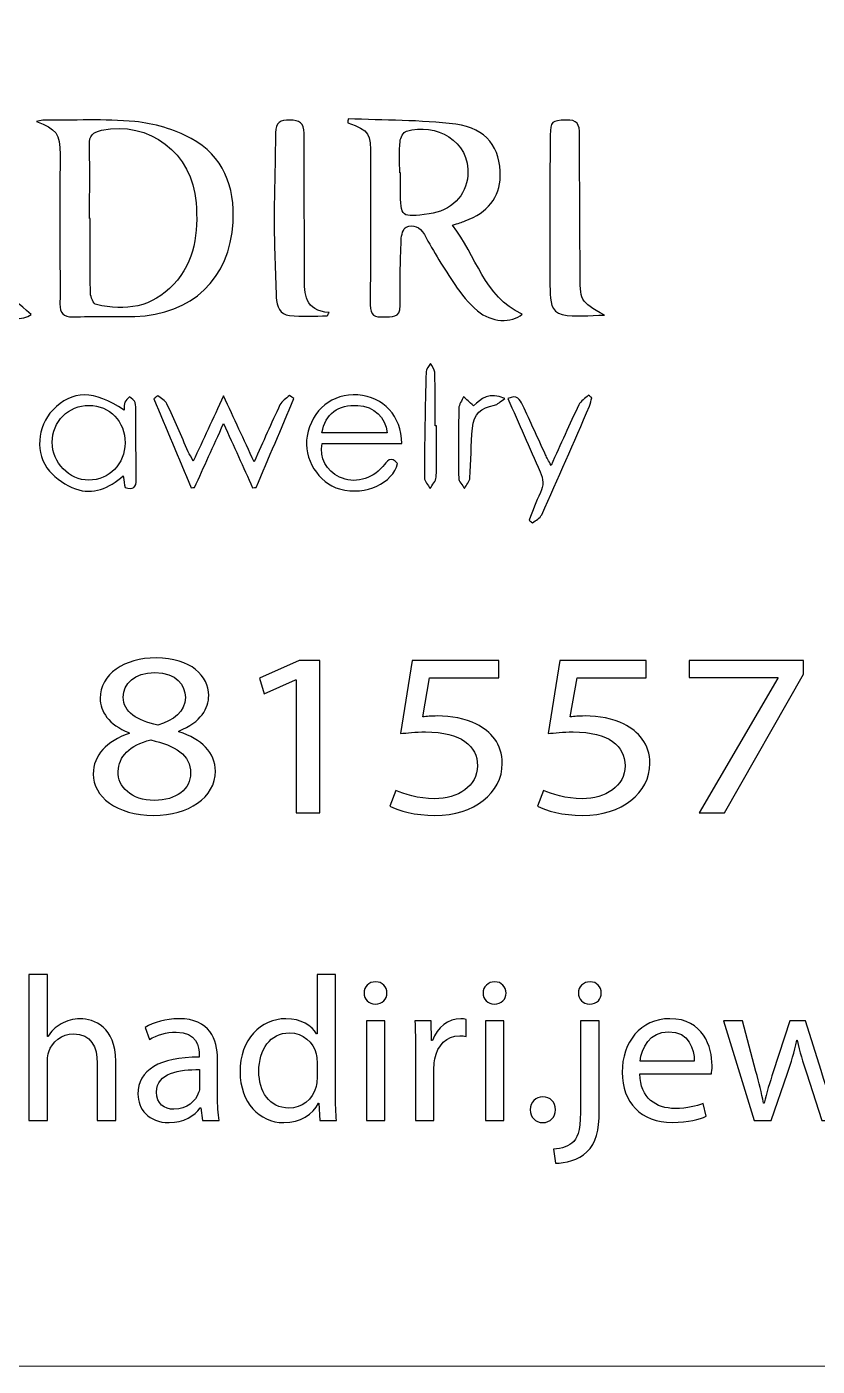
# Model space of a CAD drawing. Header units: millimetres. Extents: x -576 to 618, y 160 to 343.
# Drawn here: x -198.1 to -186.6, y 263.5 to 283 of the extents above; entities that cross this region are included whole.
import ezdxf

# ---------------------------------------------------------------- set-up
doc = ezdxf.new("R2010")
doc.units = ezdxf.units.MM
doc.header["$MEASUREMENT"] = 0
doc.layers.add('Layer 1', color=7, linetype='Continuous')

msp = doc.modelspace()

# ---------------------------------------------------------------- linework, layer by layer
at = {"layer": 'Layer 1', "color": 250, "lineweight": 18}
msp.add_open_spline([(-215.2783, 303.3001), (-215.2783, 303.3001), (-181.4483, 303.3001), (-181.4483, 303.3001), (-179.8043, 303.3001), (-178.4633, 301.9591), (-178.4633, 300.3151), (-178.4633, 300.3151), (-178.4633, 266.4851), (-178.4633, 266.4851), (-178.4633, 264.8411), (-179.8043, 263.5001), (-181.4483, 263.5001), (-181.4483, 263.5001), (-215.2783, 263.5001), (-215.2783, 263.5001), (-216.9223, 263.5001), (-218.2633, 264.8411), (-218.2633, 266.4851), (-218.2633, 266.4851), (-218.2633, 300.3151), (-218.2633, 300.3151), (-218.2633, 301.9591), (-216.9223, 303.3001), (-215.2783, 303.3001)], degree=3, knots=[0, 0, 0, 0, 0.125, 0.125, 0.125, 0.25, 0.25, 0.25, 0.375, 0.375, 0.375, 0.5, 0.5, 0.5, 0.625, 0.625, 0.625, 0.75, 0.75, 0.75, 0.875, 0.875, 0.875, 1, 1, 1, 1], dxfattribs=at)
at = {"layer": 'Layer 1', "color": 230}
for points, knots in [([(-200.8095, 278.8221), (-200.5883, 279.3426), (-200.374, 279.853), (-200.1543, 280.361), (-199.9902, 280.7401), (-199.821, 281.1173), (-199.648, 281.4924), (-199.6229, 281.5467), (-199.5637, 281.585), (-199.5203, 281.6306), (-199.476, 281.5844), (-199.4136, 281.546), (-199.3899, 281.4908), (-199.106, 280.8247), (-198.8245, 280.1575), (-198.5493, 279.4877), (-198.4024, 279.1304), (-198.4083, 279.128), (-198.0364, 278.8147), (-198.1471, 278.7208), (-198.4077, 278.7429), (-198.5961, 278.8574), (-198.797, 278.9791), (-198.9138, 279.1666), (-198.979, 279.3804), (-199.0339, 279.561), (-199.1368, 279.6063), (-199.3141, 279.5965), (-199.5908, 279.5816), (-199.8692, 279.5894), (-200.1468, 279.5944), (-200.2389, 279.5959), (-200.2901, 279.566), (-200.3259, 279.4789), (-200.408, 279.2802), (-200.5016, 279.0864), (-200.5877, 278.8895), (-200.6279, 278.7975), (-200.681, 278.7492), (-200.8095, 278.8221)], [0, 0, 0, 0, 0.0769231, 0.0769231, 0.0769231, 0.1538462, 0.1538462, 0.1538462, 0.2307692, 0.2307692, 0.2307692, 0.3076923, 0.3076923, 0.3076923, 0.3846154, 0.3846154, 0.3846154, 0.4615385, 0.4615385, 0.4615385, 0.5384615, 0.5384615, 0.5384615, 0.6153846, 0.6153846, 0.6153846, 0.6923077, 0.6923077, 0.6923077, 0.7692308, 0.7692308, 0.7692308, 0.8461538, 0.8461538, 0.8461538, 0.9230769, 0.9230769, 0.9230769, 1, 1, 1, 1]), ([(-197.9602, 281.6248), (-197.9293, 281.6304), (-197.8987, 281.641), (-197.8682, 281.6407), (-197.4207, 281.6386), (-196.9708, 281.6635), (-196.5275, 281.6217), (-196.2479, 281.5951), (-195.9558, 281.5097), (-195.7084, 281.3774), (-195.2348, 281.125), (-195.0707, 280.6704), (-195.0978, 280.1583), (-195.1418, 279.3337), (-195.7, 278.8076), (-196.5291, 278.7852), (-196.8285, 278.7768), (-197.129, 278.7876), (-197.4289, 278.7786), (-197.5723, 278.7745), (-197.6167, 278.8348), (-197.6164, 278.9686), (-197.6148, 279.5518), (-197.6192, 280.1349), (-197.6201, 280.7178), (-197.6201, 280.8594), (-197.6107, 281.0008), (-197.6127, 281.1424), (-197.6167, 281.4466), (-197.6688, 281.5134), (-197.9602, 281.6248)], [0, 0, 0, 0, 0.1, 0.1, 0.1, 0.2, 0.2, 0.2, 0.3, 0.3, 0.3, 0.4, 0.4, 0.4, 0.5, 0.5, 0.5, 0.6, 0.6, 0.6, 0.7, 0.7, 0.7, 0.8, 0.8, 0.8, 0.9, 0.9, 0.9, 1, 1, 1, 1]), ([(-197.1858, 280.2117), (-197.1858, 280.2117), (-197.1773, 280.2117), (-197.1773, 280.2117), (-197.1773, 279.8494), (-197.1812, 279.4869), (-197.1733, 279.1246), (-197.1718, 279.0663), (-197.1277, 278.968), (-197.0869, 278.958), (-196.6638, 278.8569), (-196.2738, 278.9181), (-195.9642, 279.2498), (-195.6491, 279.587), (-195.6042, 280.0073), (-195.6358, 280.4407), (-195.6885, 281.1646), (-196.32, 281.6413), (-197.0113, 281.495), (-197.1393, 281.4681), (-197.1918, 281.4176), (-197.1886, 281.2819), (-197.1798, 280.9252), (-197.1858, 280.5686), (-197.1858, 280.2117)], [0, 0, 0, 0, 0.125, 0.125, 0.125, 0.25, 0.25, 0.25, 0.375, 0.375, 0.375, 0.5, 0.5, 0.5, 0.625, 0.625, 0.625, 0.75, 0.75, 0.75, 0.875, 0.875, 0.875, 1, 1, 1, 1]), ([(-193.7259, 278.7924), (-193.9091, 278.7924), (-194.0944, 278.7777), (-194.2757, 278.7974), (-194.4127, 278.812), (-194.4645, 278.9353), (-194.4694, 279.0616), (-194.4838, 279.4408), (-194.4985, 279.8199), (-194.4994, 280.1989), (-194.5, 280.6183), (-194.4813, 281.037), (-194.481, 281.4564), (-194.4807, 281.6124), (-194.4098, 281.6457), (-194.2719, 281.6432), (-194.1349, 281.6408), (-194.0641, 281.6071), (-194.0647, 281.451), (-194.0676, 280.8165), (-194.0598, 280.1821), (-194.0567, 279.5475), (-194.0563, 279.4854), (-194.0576, 279.423), (-194.0582, 279.3606), (-194.061, 279.111), (-194.0535, 278.8679), (-193.7003, 278.8402), (-193.7087, 278.8245), (-193.7175, 278.8086), (-193.7259, 278.7924)], [0, 0, 0, 0, 0.1, 0.1, 0.1, 0.2, 0.2, 0.2, 0.3, 0.3, 0.3, 0.4, 0.4, 0.4, 0.5, 0.5, 0.5, 0.6, 0.6, 0.6, 0.7, 0.7, 0.7, 0.8, 0.8, 0.8, 0.9, 0.9, 0.9, 1, 1, 1, 1]), ([(-193.4239, 281.6631), (-192.9006, 281.6394), (-192.3733, 281.6482), (-191.8554, 281.5823), (-191.4079, 281.5253), (-191.203, 281.2382), (-191.2092, 280.8248), (-191.2136, 280.5249), (-191.3974, 280.2906), (-191.7185, 280.1758), (-191.7699, 280.1574), (-191.822, 280.1402), (-191.9047, 280.1115), (-191.554, 279.6719), (-191.4495, 279.0744), (-190.891, 278.8173), (-191.0413, 278.6831), (-191.3443, 278.6965), (-191.5418, 278.8672), (-191.6685, 278.9761), (-191.778, 279.1115), (-191.8719, 279.2506), (-192.0301, 279.485), (-192.1784, 279.7271), (-192.3138, 279.9754), (-192.3802, 280.0971), (-192.475, 280.1255), (-192.5781, 280.0865), (-192.6214, 280.07), (-192.6488, 279.963), (-192.6514, 279.8956), (-192.6632, 279.5789), (-192.6716, 279.2613), (-192.6663, 278.9445), (-192.6626, 278.7486), (-192.7902, 278.7873), (-192.9053, 278.7789), (-193.0345, 278.7699), (-193.1038, 278.8005), (-193.1022, 278.9521), (-193.0963, 279.6656), (-193.1001, 280.3795), (-193.0985, 281.0931), (-193.0975, 281.4616), (-193.1075, 281.4797), (-193.4273, 281.6057), (-193.4261, 281.6248), (-193.4252, 281.6441), (-193.4239, 281.6631)], [0, 0, 0, 0, 0.0625, 0.0625, 0.0625, 0.125, 0.125, 0.125, 0.1875, 0.1875, 0.1875, 0.25, 0.25, 0.25, 0.3125, 0.3125, 0.3125, 0.375, 0.375, 0.375, 0.4375, 0.4375, 0.4375, 0.5, 0.5, 0.5, 0.5625, 0.5625, 0.5625, 0.625, 0.625, 0.625, 0.6875, 0.6875, 0.6875, 0.75, 0.75, 0.75, 0.8125, 0.8125, 0.8125, 0.875, 0.875, 0.875, 0.9375, 0.9375, 0.9375, 1, 1, 1, 1]), ([(-189.6948, 278.8031), (-189.9147, 278.8031), (-190.1182, 278.7744), (-190.3091, 278.8118), (-190.4701, 278.8436), (-190.4829, 279.0199), (-190.4848, 279.1634), (-190.4904, 279.5887), (-190.4907, 280.0137), (-190.4901, 280.4386), (-190.4894, 280.7675), (-190.4848, 281.0964), (-190.4813, 281.4249), (-190.4792, 281.6258), (-190.4595, 281.6349), (-190.2526, 281.6449), (-190.0891, 281.653), (-190.053, 281.5809), (-190.0539, 281.4327), (-190.0567, 280.7697), (-190.0483, 280.1063), (-190.0483, 279.4434), (-190.0483, 279.0084), (-190.052, 279.0084), (-189.6948, 278.8031)], [0, 0, 0, 0, 0.125, 0.125, 0.125, 0.25, 0.25, 0.25, 0.375, 0.375, 0.375, 0.5, 0.5, 0.5, 0.625, 0.625, 0.625, 0.75, 0.75, 0.75, 0.875, 0.875, 0.875, 1, 1, 1, 1]), ([(-192.6729, 280.8759), (-192.6729, 280.8759), (-192.6623, 280.8759), (-192.6623, 280.8759), (-192.6623, 280.7913), (-192.6635, 280.7065), (-192.662, 280.622), (-192.6547, 280.2229), (-192.6545, 280.2229), (-192.2458, 280.2775), (-191.9268, 280.3202), (-191.7032, 280.5433), (-191.6813, 280.8363), (-191.6432, 281.3546), (-192.1525, 281.6026), (-192.5746, 281.4816), (-192.6179, 281.4691), (-192.6639, 281.3867), (-192.6682, 281.3331), (-192.681, 281.1814), (-192.6729, 281.0282), (-192.6729, 280.8759)], [0, 0, 0, 0, 0.1428571, 0.1428571, 0.1428571, 0.2857143, 0.2857143, 0.2857143, 0.4285714, 0.4285714, 0.4285714, 0.5714286, 0.5714286, 0.5714286, 0.7142857, 0.7142857, 0.7142857, 0.8571429, 0.8571429, 0.8571429, 1, 1, 1, 1]), ([(-192.1378, 277.1915), (-192.1378, 276.9425), (-192.1322, 276.6932), (-192.1419, 276.4446), (-192.1441, 276.3884), (-192.199, 276.3344), (-192.2295, 276.2792), (-192.2589, 276.331), (-192.3134, 276.3827), (-192.3134, 276.4342), (-192.3116, 276.9494), (-192.3016, 277.4645), (-192.2891, 277.979), (-192.2879, 278.0202), (-192.2483, 278.0604), (-192.2261, 278.101), (-192.2037, 278.058), (-192.1628, 278.0159), (-192.1618, 277.9724), (-192.1559, 277.7122), (-192.1587, 277.4517), (-192.1587, 277.1915), (-192.1587, 277.1915), (-192.1378, 277.1915), (-192.1378, 277.1915)], [0, 0, 0, 0, 0.125, 0.125, 0.125, 0.25, 0.25, 0.25, 0.375, 0.375, 0.375, 0.5, 0.5, 0.5, 0.625, 0.625, 0.625, 0.75, 0.75, 0.75, 0.875, 0.875, 0.875, 1, 1, 1, 1]), ([(-196.6845, 277.4208), (-196.6798, 277.472), (-196.6842, 277.5088), (-196.6714, 277.5372), (-196.658, 277.5668), (-196.6278, 277.5884), (-196.6043, 277.6137), (-196.5759, 277.5866), (-196.5269, 277.5619), (-196.522, 277.5307), (-196.5085, 277.4473), (-196.5126, 277.3616), (-196.512, 277.2764), (-196.5104, 276.9881), (-196.511, 276.6995), (-196.5073, 276.4109), (-196.5061, 276.2979), (-196.5473, 276.252), (-196.6699, 276.2948), (-196.677, 276.3404), (-196.6845, 276.3894), (-196.6958, 276.4621), (-196.9041, 276.2845), (-197.1351, 276.1819), (-197.389, 276.2726), (-197.5304, 276.3232), (-197.6726, 276.4199), (-197.7703, 276.5342), (-197.9834, 276.7837), (-197.9485, 277.1843), (-197.722, 277.4205), (-197.4427, 277.7126), (-197.1214, 277.7169), (-196.6845, 277.4208)], [0, 0, 0, 0, 0.0909091, 0.0909091, 0.0909091, 0.1818182, 0.1818182, 0.1818182, 0.2727273, 0.2727273, 0.2727273, 0.3636364, 0.3636364, 0.3636364, 0.4545455, 0.4545455, 0.4545455, 0.5454545, 0.5454545, 0.5454545, 0.6363636, 0.6363636, 0.6363636, 0.7272727, 0.7272727, 0.7272727, 0.8181818, 0.8181818, 0.8181818, 0.9090909, 0.9090909, 0.9090909, 1, 1, 1, 1]), ([(-195.2357, 277.2238), (-195.3883, 276.8875), (-195.5234, 276.5908), (-195.6582, 276.294), (-195.6744, 276.2924), (-195.691, 276.2912), (-195.7075, 276.29), (-195.8884, 276.7218), (-196.0698, 277.1533), (-196.251, 277.5851), (-196.232, 277.6004), (-196.2136, 277.616), (-196.1948, 277.6317), (-196.1493, 277.5927), (-196.0847, 277.5627), (-196.061, 277.5131), (-195.9509, 277.2831), (-195.8525, 277.0482), (-195.7493, 276.8151), (-195.7315, 276.7754), (-195.7091, 276.738), (-195.6775, 276.6784), (-195.5306, 276.9945), (-195.3932, 277.2903), (-195.2366, 277.6266), (-195.0809, 277.2925), (-194.9424, 276.9945), (-194.7901, 276.6675), (-194.6576, 276.9633), (-194.5415, 277.2322), (-194.4154, 277.4965), (-194.389, 277.5521), (-194.3243, 277.5889), (-194.2775, 277.6344), (-194.2554, 277.6191), (-194.2336, 277.6035), (-194.212, 277.588), (-194.3955, 277.1561), (-194.5792, 276.7243), (-194.7627, 276.2931), (-194.7795, 276.2922), (-194.7967, 276.2912), (-194.8132, 276.2906), (-194.949, 276.5901), (-195.0847, 276.8896), (-195.2357, 277.2238)], [0, 0, 0, 0, 0.0666667, 0.0666667, 0.0666667, 0.1333333, 0.1333333, 0.1333333, 0.2, 0.2, 0.2, 0.2666667, 0.2666667, 0.2666667, 0.3333333, 0.3333333, 0.3333333, 0.4, 0.4, 0.4, 0.4666667, 0.4666667, 0.4666667, 0.5333333, 0.5333333, 0.5333333, 0.6, 0.6, 0.6, 0.6666667, 0.6666667, 0.6666667, 0.7333333, 0.7333333, 0.7333333, 0.8, 0.8, 0.8, 0.8666667, 0.8666667, 0.8666667, 0.9333333, 0.9333333, 0.9333333, 1, 1, 1, 1]), ([(-192.6432, 276.9359), (-192.6432, 276.9359), (-193.8029, 276.9359), (-193.8029, 276.9359), (-193.8401, 276.7187), (-193.7411, 276.5362), (-193.5471, 276.4448), (-193.3393, 276.3465), (-193.0825, 276.4071), (-192.9196, 276.5989), (-192.8551, 276.675), (-192.8026, 276.7646), (-192.7034, 276.6414), (-192.7777, 276.3643), (-193.1521, 276.1668), (-193.5471, 276.2729), (-193.8548, 276.3556), (-194.0778, 276.7187), (-194.0201, 277.0423), (-193.9512, 277.4274), (-193.6541, 277.6682), (-193.28, 277.6417), (-192.9087, 277.6155), (-192.6482, 277.3368), (-192.6432, 276.9359)], [0, 0, 0, 0, 0.125, 0.125, 0.125, 0.25, 0.25, 0.25, 0.375, 0.375, 0.375, 0.5, 0.5, 0.5, 0.625, 0.625, 0.625, 0.75, 0.75, 0.75, 0.875, 0.875, 0.875, 1, 1, 1, 1]), ([(-191.5997, 277.4847), (-191.489, 277.5866), (-191.3676, 277.6896), (-191.1448, 277.5895), (-191.2106, 277.5452), (-191.249, 277.5012), (-191.2946, 277.4921), (-191.4945, 277.4522), (-191.5931, 277.3692), (-191.6138, 277.1598), (-191.6372, 276.919), (-191.6328, 276.6753), (-191.6509, 276.4334), (-191.655, 276.3811), (-191.703, 276.3317), (-191.7308, 276.2809), (-191.7601, 276.3311), (-191.8137, 276.3807), (-191.8143, 276.4316), (-191.8209, 276.7704), (-191.8194, 277.1096), (-191.8122, 277.4484), (-191.811, 277.5046), (-191.7673, 277.5598), (-191.7432, 277.6154), (-191.6999, 277.576), (-191.6571, 277.5368), (-191.5997, 277.4847)], [0, 0, 0, 0, 0.1111111, 0.1111111, 0.1111111, 0.2222222, 0.2222222, 0.2222222, 0.3333333, 0.3333333, 0.3333333, 0.4444444, 0.4444444, 0.4444444, 0.5555556, 0.5555556, 0.5555556, 0.6666667, 0.6666667, 0.6666667, 0.7777778, 0.7777778, 0.7777778, 0.8888889, 0.8888889, 0.8888889, 1, 1, 1, 1]), ([(-191.0979, 277.5885), (-190.9622, 277.6525), (-190.9212, 277.5758), (-190.8842, 277.4962), (-190.7725, 277.2553), (-190.6623, 277.0132), (-190.5506, 276.772), (-190.53, 276.7271), (-190.506, 276.684), (-190.4704, 276.6141), (-190.3291, 276.9264), (-190.2024, 277.2154), (-190.0657, 277.4993), (-190.0386, 277.5552), (-189.9725, 277.5923), (-189.9241, 277.6379), (-189.9088, 277.626), (-189.8939, 277.6138), (-189.8782, 277.6019), (-189.8886, 277.5611), (-189.8929, 277.5174), (-189.9094, 277.4796), (-190.14, 276.9514), (-190.3702, 276.4232), (-190.6067, 275.8977), (-190.6292, 275.8481), (-190.6947, 275.8178), (-190.7403, 275.7786), (-190.7568, 275.7926), (-190.7737, 275.8066), (-190.7909, 275.8207), (-190.7366, 275.9539), (-190.6876, 276.0893), (-190.6261, 276.2191), (-190.5762, 276.3249), (-190.5787, 276.4163), (-190.6283, 276.5243), (-190.7893, 276.8722), (-190.9387, 277.2254), (-191.0979, 277.5885)], [0, 0, 0, 0, 0.0769231, 0.0769231, 0.0769231, 0.1538462, 0.1538462, 0.1538462, 0.2307692, 0.2307692, 0.2307692, 0.3076923, 0.3076923, 0.3076923, 0.3846154, 0.3846154, 0.3846154, 0.4615385, 0.4615385, 0.4615385, 0.5384615, 0.5384615, 0.5384615, 0.6153846, 0.6153846, 0.6153846, 0.6923077, 0.6923077, 0.6923077, 0.7692308, 0.7692308, 0.7692308, 0.8461538, 0.8461538, 0.8461538, 0.9230769, 0.9230769, 0.9230769, 1, 1, 1, 1]), ([(-197.1934, 277.4898), (-197.4929, 277.4917), (-197.7304, 277.2539), (-197.7304, 276.9519), (-197.73, 276.658), (-197.4814, 276.4003), (-197.1988, 276.4009), (-196.8982, 276.4015), (-196.6723, 276.6339), (-196.6699, 276.9453), (-196.6674, 277.2549), (-196.8917, 277.4879), (-197.1934, 277.4898)], [0, 0, 0, 0, 0.25, 0.25, 0.25, 0.5, 0.5, 0.5, 0.75, 0.75, 0.75, 1, 1, 1, 1]), ([(-192.8572, 277.0907), (-192.8735, 277.3143), (-193.0457, 277.4741), (-193.2834, 277.4887), (-193.5695, 277.5069), (-193.7537, 277.3686), (-193.8045, 277.0907), (-193.8045, 277.0907), (-192.8572, 277.0907), (-192.8572, 277.0907)], [0, 0, 0, 0, 0.3333333, 0.3333333, 0.3333333, 0.6666667, 0.6666667, 0.6666667, 1, 1, 1, 1]), ([(-197.1332, 272.1206), (-197.1332, 272.4004), (-196.9348, 272.5986), (-196.6109, 272.7147), (-196.6109, 272.7147), (-196.6146, 272.7246), (-196.6146, 272.7246), (-196.9064, 272.8407), (-197.0321, 273.0319), (-197.0321, 273.2232), (-197.0321, 273.5749), (-196.6795, 273.8135), (-196.2178, 273.8135), (-195.7073, 273.8135), (-195.4521, 273.5439), (-195.4521, 273.2676), (-195.4521, 273.08), (-195.5613, 272.8785), (-195.8855, 272.7486), (-195.8855, 272.7486), (-195.8855, 272.7384), (-195.8855, 272.7384), (-195.5575, 272.6292), (-195.3547, 272.4345), (-195.3547, 272.1649), (-195.3547, 271.7792), (-195.7475, 271.52), (-196.2499, 271.52), (-196.8012, 271.52), (-197.1332, 271.7961), (-197.1332, 272.1206)], [0, 0, 0, 0, 0.1, 0.1, 0.1, 0.2, 0.2, 0.2, 0.3, 0.3, 0.3, 0.4, 0.4, 0.4, 0.5, 0.5, 0.5, 0.6, 0.6, 0.6, 0.7, 0.7, 0.7, 0.8, 0.8, 0.8, 0.9, 0.9, 0.9, 1, 1, 1, 1]), ([(-194.1788, 273.4961), (-194.1788, 273.4961), (-194.1868, 273.4961), (-194.1868, 273.4961), (-194.1868, 273.4961), (-194.6446, 273.288), (-194.6446, 273.288), (-194.6446, 273.288), (-194.7135, 273.5167), (-194.7135, 273.5167), (-194.7135, 273.5167), (-194.1382, 273.776), (-194.1382, 273.776), (-194.1382, 273.776), (-193.8343, 273.776), (-193.8343, 273.776), (-193.8343, 273.776), (-193.8343, 271.5573), (-193.8343, 271.5573), (-193.8343, 271.5573), (-194.1788, 271.5573), (-194.1788, 271.5573), (-194.1788, 271.5573), (-194.1788, 273.4961), (-194.1788, 273.4961)], [0, 0, 0, 0, 0.125, 0.125, 0.125, 0.25, 0.25, 0.25, 0.375, 0.375, 0.375, 0.5, 0.5, 0.5, 0.625, 0.625, 0.625, 0.75, 0.75, 0.75, 0.875, 0.875, 0.875, 1, 1, 1, 1]), ([(-191.2322, 273.5235), (-191.2322, 273.5235), (-192.2372, 273.5235), (-192.2372, 273.5235), (-192.2372, 273.5235), (-192.3383, 272.9535), (-192.3383, 272.9535), (-192.2777, 272.96), (-192.2209, 272.9672), (-192.1236, 272.9672), (-191.9211, 272.9672), (-191.7186, 272.9298), (-191.5563, 272.8477), (-191.3498, 272.7488), (-191.1797, 272.5575), (-191.1797, 272.2777), (-191.1797, 271.8439), (-191.589, 271.5198), (-192.16, 271.5198), (-192.4477, 271.5198), (-192.6908, 271.5882), (-192.8166, 271.6564), (-192.8166, 271.6564), (-192.7273, 271.8848), (-192.7273, 271.8848), (-192.6178, 271.8302), (-192.4031, 271.762), (-192.1641, 271.762), (-191.8278, 271.762), (-191.5401, 271.9463), (-191.5401, 272.2434), (-191.5441, 272.5301), (-191.7713, 272.7351), (-192.298, 272.7351), (-192.4477, 272.7351), (-192.565, 272.7213), (-192.6624, 272.7111), (-192.6624, 272.7111), (-192.4923, 273.7763), (-192.4923, 273.7763), (-192.4923, 273.7763), (-191.2322, 273.7763), (-191.2322, 273.7763), (-191.2322, 273.7763), (-191.2322, 273.5235), (-191.2322, 273.5235)], [0, 0, 0, 0, 0.0666667, 0.0666667, 0.0666667, 0.1333333, 0.1333333, 0.1333333, 0.2, 0.2, 0.2, 0.2666667, 0.2666667, 0.2666667, 0.3333333, 0.3333333, 0.3333333, 0.4, 0.4, 0.4, 0.4666667, 0.4666667, 0.4666667, 0.5333333, 0.5333333, 0.5333333, 0.6, 0.6, 0.6, 0.6666667, 0.6666667, 0.6666667, 0.7333333, 0.7333333, 0.7333333, 0.8, 0.8, 0.8, 0.8666667, 0.8666667, 0.8666667, 0.9333333, 0.9333333, 0.9333333, 1, 1, 1, 1]), ([(-189.0841, 273.5235), (-189.0841, 273.5235), (-190.0891, 273.5235), (-190.0891, 273.5235), (-190.0891, 273.5235), (-190.1902, 272.9535), (-190.1902, 272.9535), (-190.1297, 272.96), (-190.0729, 272.9672), (-189.9755, 272.9672), (-189.7731, 272.9672), (-189.5706, 272.9298), (-189.4084, 272.8477), (-189.2017, 272.7488), (-189.0318, 272.5575), (-189.0318, 272.2777), (-189.0318, 271.8439), (-189.4411, 271.5198), (-190.0121, 271.5198), (-190.2998, 271.5198), (-190.5428, 271.5882), (-190.6685, 271.6564), (-190.6685, 271.6564), (-190.5793, 271.8848), (-190.5793, 271.8848), (-190.4698, 271.8302), (-190.2551, 271.762), (-190.0161, 271.762), (-189.6798, 271.762), (-189.3921, 271.9463), (-189.3921, 272.2434), (-189.3961, 272.5301), (-189.6233, 272.7351), (-190.15, 272.7351), (-190.2998, 272.7351), (-190.4171, 272.7213), (-190.5144, 272.7111), (-190.5144, 272.7111), (-190.3444, 273.7763), (-190.3444, 273.7763), (-190.3444, 273.7763), (-189.0841, 273.7763), (-189.0841, 273.7763), (-189.0841, 273.7763), (-189.0841, 273.5235), (-189.0841, 273.5235)], [0, 0, 0, 0, 0.0666667, 0.0666667, 0.0666667, 0.1333333, 0.1333333, 0.1333333, 0.2, 0.2, 0.2, 0.2666667, 0.2666667, 0.2666667, 0.3333333, 0.3333333, 0.3333333, 0.4, 0.4, 0.4, 0.4666667, 0.4666667, 0.4666667, 0.5333333, 0.5333333, 0.5333333, 0.6, 0.6, 0.6, 0.6666667, 0.6666667, 0.6666667, 0.7333333, 0.7333333, 0.7333333, 0.8, 0.8, 0.8, 0.8666667, 0.8666667, 0.8666667, 0.9333333, 0.9333333, 0.9333333, 1, 1, 1, 1]), ([(-186.7981, 273.7761), (-186.7981, 273.7761), (-186.7981, 273.578), (-186.7981, 273.578), (-186.7981, 273.578), (-187.9448, 271.5574), (-187.9448, 271.5574), (-187.9448, 271.5574), (-188.3132, 271.5574), (-188.3132, 271.5574), (-188.3132, 271.5574), (-187.171, 273.5203), (-187.171, 273.5203), (-187.171, 273.5203), (-187.171, 273.5269), (-187.171, 273.5269), (-187.171, 273.5269), (-188.4593, 273.5269), (-188.4593, 273.5269), (-188.4593, 273.5269), (-188.4593, 273.7761), (-188.4593, 273.7761), (-188.4593, 273.7761), (-186.7981, 273.7761), (-186.7981, 273.7761)], [0, 0, 0, 0, 0.125, 0.125, 0.125, 0.25, 0.25, 0.25, 0.375, 0.375, 0.375, 0.5, 0.5, 0.5, 0.625, 0.625, 0.625, 0.75, 0.75, 0.75, 0.875, 0.875, 0.875, 1, 1, 1, 1]), ([(-196.6957, 273.2435), (-196.6957, 273.0217), (-196.497, 272.9022), (-196.1935, 272.8342), (-195.9666, 272.8991), (-195.7922, 273.0354), (-195.7922, 273.2369), (-195.7922, 273.4145), (-195.918, 273.5986), (-196.2378, 273.5986), (-196.5335, 273.5986), (-196.6957, 273.4348), (-196.6957, 273.2435)], [0, 0, 0, 0, 0.25, 0.25, 0.25, 0.5, 0.5, 0.5, 0.75, 0.75, 0.75, 1, 1, 1, 1]), ([(-195.7152, 272.134), (-195.7152, 272.4039), (-195.9379, 272.5336), (-196.2948, 272.6189), (-196.6025, 272.544), (-196.7684, 272.3733), (-196.7684, 272.1615), (-196.7806, 271.9365), (-196.5781, 271.7383), (-196.2421, 271.7383), (-195.922, 271.7383), (-195.7152, 271.9056), (-195.7152, 272.134)], [0, 0, 0, 0, 0.25, 0.25, 0.25, 0.5, 0.5, 0.5, 0.75, 0.75, 0.75, 1, 1, 1, 1]), ([(-198.0679, 269.2023), (-198.0679, 269.2023), (-197.798, 269.2023), (-197.798, 269.2023), (-197.798, 269.2023), (-197.798, 268.299), (-197.798, 268.299), (-197.798, 268.299), (-197.7918, 268.299), (-197.7918, 268.299), (-197.749, 268.3742), (-197.6816, 268.4401), (-197.5986, 268.4847), (-197.5191, 268.5296), (-197.4242, 268.5592), (-197.3228, 268.5592), (-197.1238, 268.5592), (-196.8046, 268.4401), (-196.8046, 267.9405), (-196.8046, 267.9405), (-196.8046, 267.0794), (-196.8046, 267.0794), (-196.8046, 267.0794), (-197.0744, 267.0794), (-197.0744, 267.0794), (-197.0744, 267.0794), (-197.0744, 267.9106), (-197.0744, 267.9106), (-197.0744, 268.1436), (-197.1634, 268.3411), (-197.418, 268.3411), (-197.5927, 268.3411), (-197.7306, 268.2214), (-197.7796, 268.0778), (-197.7949, 268.0423), (-197.798, 268.0032), (-197.798, 267.9524), (-197.798, 267.9524), (-197.798, 267.0794), (-197.798, 267.0794), (-197.798, 267.0794), (-198.0679, 267.0794), (-198.0679, 267.0794), (-198.0679, 267.0794), (-198.0679, 269.2023), (-198.0679, 269.2023)], [0, 0, 0, 0, 0.0666667, 0.0666667, 0.0666667, 0.1333333, 0.1333333, 0.1333333, 0.2, 0.2, 0.2, 0.2666667, 0.2666667, 0.2666667, 0.3333333, 0.3333333, 0.3333333, 0.4, 0.4, 0.4, 0.4666667, 0.4666667, 0.4666667, 0.5333333, 0.5333333, 0.5333333, 0.6, 0.6, 0.6, 0.6666667, 0.6666667, 0.6666667, 0.7333333, 0.7333333, 0.7333333, 0.8, 0.8, 0.8, 0.8666667, 0.8666667, 0.8666667, 0.9333333, 0.9333333, 0.9333333, 1, 1, 1, 1]), ([(-193.6062, 269.2024), (-193.6062, 269.2024), (-193.6062, 267.4532), (-193.6062, 267.4532), (-193.6062, 267.3247), (-193.6031, 267.1781), (-193.594, 267.0794), (-193.594, 267.0794), (-193.8362, 267.0794), (-193.8362, 267.0794), (-193.8362, 267.0794), (-193.8484, 267.3306), (-193.8484, 267.3306), (-193.8484, 267.3306), (-193.8546, 267.3306), (-193.8546, 267.3306), (-193.9373, 267.169), (-194.1182, 267.0467), (-194.3607, 267.0467), (-194.7192, 267.0467), (-194.9953, 267.3425), (-194.9953, 267.7821), (-194.9984, 268.2635), (-194.6914, 268.5593), (-194.3298, 268.5593), (-194.1029, 268.5593), (-193.9495, 268.4548), (-193.8824, 268.3381), (-193.8824, 268.3381), (-193.8762, 268.3381), (-193.8762, 268.3381), (-193.8762, 268.3381), (-193.8762, 269.2024), (-193.8762, 269.2024), (-193.8762, 269.2024), (-193.6062, 269.2024), (-193.6062, 269.2024)], [0, 0, 0, 0, 0.0833333, 0.0833333, 0.0833333, 0.1666667, 0.1666667, 0.1666667, 0.25, 0.25, 0.25, 0.3333333, 0.3333333, 0.3333333, 0.4166667, 0.4166667, 0.4166667, 0.5, 0.5, 0.5, 0.5833333, 0.5833333, 0.5833333, 0.6666667, 0.6666667, 0.6666667, 0.75, 0.75, 0.75, 0.8333333, 0.8333333, 0.8333333, 0.9166667, 0.9166667, 0.9166667, 1, 1, 1, 1]), ([(-192.8577, 268.9332), (-192.8549, 268.8434), (-192.9223, 268.7717), (-193.0296, 268.7717), (-193.1247, 268.7717), (-193.1921, 268.8434), (-193.1921, 268.9332), (-193.1921, 269.0259), (-193.1216, 269.0974), (-193.0236, 269.0974), (-192.9223, 269.0974), (-192.8577, 269.0259), (-192.8577, 268.9332)], [0, 0, 0, 0, 0.25, 0.25, 0.25, 0.5, 0.5, 0.5, 0.75, 0.75, 0.75, 1, 1, 1, 1]), ([(-191.1251, 268.9332), (-191.122, 268.8434), (-191.1897, 268.7717), (-191.297, 268.7717), (-191.3918, 268.7717), (-191.4592, 268.8434), (-191.4592, 268.9332), (-191.4592, 269.0259), (-191.3887, 269.0974), (-191.2908, 269.0974), (-191.1897, 269.0974), (-191.1251, 269.0259), (-191.1251, 268.9332)], [0, 0, 0, 0, 0.25, 0.25, 0.25, 0.5, 0.5, 0.5, 0.75, 0.75, 0.75, 1, 1, 1, 1]), ([(-189.7393, 268.9332), (-189.7361, 268.8465), (-189.8004, 268.7717), (-189.9077, 268.7717), (-190.0088, 268.7717), (-190.073, 268.8465), (-190.073, 268.9332), (-190.073, 269.0259), (-190.0028, 269.0974), (-189.9017, 269.0974), (-189.8035, 269.0974), (-189.7393, 269.0259), (-189.7393, 268.9332)], [0, 0, 0, 0, 0.25, 0.25, 0.25, 0.5, 0.5, 0.5, 0.75, 0.75, 0.75, 1, 1, 1, 1]), ([(-195.5443, 267.0794), (-195.5443, 267.0794), (-195.5655, 267.262), (-195.5655, 267.262), (-195.5655, 267.262), (-195.5749, 267.262), (-195.5749, 267.262), (-195.6576, 267.1484), (-195.817, 267.0465), (-196.0289, 267.0465), (-196.3293, 267.0465), (-196.4825, 267.2526), (-196.4825, 267.4621), (-196.4825, 267.8118), (-196.1633, 268.0033), (-195.5905, 268.0002), (-195.5905, 268.0002), (-195.5905, 268.0302), (-195.5905, 268.0302), (-195.5905, 268.1497), (-195.6239, 268.365), (-195.9275, 268.365), (-196.0654, 268.365), (-196.2095, 268.3232), (-196.3138, 268.2573), (-196.3138, 268.2573), (-196.3752, 268.4308), (-196.3752, 268.4308), (-196.2526, 268.5085), (-196.0747, 268.5594), (-195.8878, 268.5594), (-195.4338, 268.5594), (-195.3235, 268.2573), (-195.3235, 267.9675), (-195.3235, 267.9675), (-195.3235, 267.4261), (-195.3235, 267.4261), (-195.3235, 267.3007), (-195.3175, 267.1781), (-195.2991, 267.0794), (-195.2991, 267.0794), (-195.5443, 267.0794), (-195.5443, 267.0794)], [0, 0, 0, 0, 0.0714286, 0.0714286, 0.0714286, 0.1428571, 0.1428571, 0.1428571, 0.2142857, 0.2142857, 0.2142857, 0.2857143, 0.2857143, 0.2857143, 0.3571429, 0.3571429, 0.3571429, 0.4285714, 0.4285714, 0.4285714, 0.5, 0.5, 0.5, 0.5714286, 0.5714286, 0.5714286, 0.6428571, 0.6428571, 0.6428571, 0.7142857, 0.7142857, 0.7142857, 0.7857143, 0.7857143, 0.7857143, 0.8571429, 0.8571429, 0.8571429, 0.9285714, 0.9285714, 0.9285714, 1, 1, 1, 1]), ([(-192.4407, 268.0752), (-192.4407, 268.2456), (-192.4442, 268.3922), (-192.4532, 268.5264), (-192.4532, 268.5264), (-192.2169, 268.5264), (-192.2169, 268.5264), (-192.2169, 268.5264), (-192.2079, 268.2425), (-192.2079, 268.2425), (-192.2079, 268.2425), (-192.1954, 268.2425), (-192.1954, 268.2425), (-192.1281, 268.4368), (-191.9658, 268.5595), (-191.7845, 268.5595), (-191.7539, 268.5595), (-191.7324, 268.5563), (-191.7078, 268.5504), (-191.7078, 268.5504), (-191.7078, 268.3024), (-191.7078, 268.3024), (-191.7355, 268.3083), (-191.7633, 268.3114), (-191.7998, 268.3114), (-191.9902, 268.3114), (-192.125, 268.171), (-192.1618, 267.9735), (-192.1679, 267.9376), (-192.1742, 267.8958), (-192.1742, 267.8509), (-192.1742, 267.8509), (-192.1742, 267.0796), (-192.1742, 267.0796), (-192.1742, 267.0796), (-192.4407, 267.0796), (-192.4407, 267.0796), (-192.4407, 267.0796), (-192.4407, 268.0752), (-192.4407, 268.0752)], [0, 0, 0, 0, 0.0769231, 0.0769231, 0.0769231, 0.1538462, 0.1538462, 0.1538462, 0.2307692, 0.2307692, 0.2307692, 0.3076923, 0.3076923, 0.3076923, 0.3846154, 0.3846154, 0.3846154, 0.4615385, 0.4615385, 0.4615385, 0.5384615, 0.5384615, 0.5384615, 0.6153846, 0.6153846, 0.6153846, 0.6923077, 0.6923077, 0.6923077, 0.7692308, 0.7692308, 0.7692308, 0.8461538, 0.8461538, 0.8461538, 0.9230769, 0.9230769, 0.9230769, 1, 1, 1, 1]), ([(-189.1779, 267.7552), (-189.172, 267.3994), (-188.9389, 267.2528), (-188.6691, 267.2528), (-188.4759, 267.2528), (-188.3595, 267.2859), (-188.2584, 267.3274), (-188.2584, 267.3274), (-188.2123, 267.1392), (-188.2123, 267.1392), (-188.3074, 267.0974), (-188.47, 267.0496), (-188.7059, 267.0496), (-189.1627, 267.0496), (-189.4356, 267.3423), (-189.4356, 267.7791), (-189.4356, 268.2157), (-189.172, 268.5595), (-188.7396, 268.5595), (-188.2553, 268.5595), (-188.1265, 268.1439), (-188.1265, 267.8777), (-188.1265, 267.8238), (-188.1327, 267.782), (-188.1355, 267.7552), (-188.1355, 267.7552), (-189.1779, 267.7552), (-189.1779, 267.7552)], [0, 0, 0, 0, 0.1111111, 0.1111111, 0.1111111, 0.2222222, 0.2222222, 0.2222222, 0.3333333, 0.3333333, 0.3333333, 0.4444444, 0.4444444, 0.4444444, 0.5555556, 0.5555556, 0.5555556, 0.6666667, 0.6666667, 0.6666667, 0.7777778, 0.7777778, 0.7777778, 0.8888889, 0.8888889, 0.8888889, 1, 1, 1, 1]), ([(-193.8762, 267.9375), (-193.8762, 267.9703), (-193.8793, 268.0152), (-193.8883, 268.0479), (-193.9283, 268.2158), (-194.0755, 268.3531), (-194.2777, 268.3531), (-194.5569, 268.3531), (-194.7223, 268.1138), (-194.7223, 267.794), (-194.7223, 267.5013), (-194.575, 267.2589), (-194.2839, 267.2589), (-194.1029, 267.2589), (-193.9373, 267.3752), (-193.8883, 267.5728), (-193.8793, 267.6086), (-193.8762, 267.6448), (-193.8762, 267.6864), (-193.8762, 267.6864), (-193.8762, 267.9375), (-193.8762, 267.9375)], [0, 0, 0, 0, 0.1428571, 0.1428571, 0.1428571, 0.2857143, 0.2857143, 0.2857143, 0.4285714, 0.4285714, 0.4285714, 0.5714286, 0.5714286, 0.5714286, 0.7142857, 0.7142857, 0.7142857, 0.8571429, 0.8571429, 0.8571429, 1, 1, 1, 1]), ([(-193.1582, 268.5264), (-193.1582, 268.5264), (-192.8886, 268.5264), (-192.8886, 268.5264), (-192.8886, 268.5264), (-192.8886, 267.0793), (-192.8886, 267.0793), (-192.8886, 267.0793), (-193.1582, 267.0793), (-193.1582, 267.0793), (-193.1582, 267.0793), (-193.1582, 268.5264), (-193.1582, 268.5264)], [0, 0, 0, 0, 0.25, 0.25, 0.25, 0.5, 0.5, 0.5, 0.75, 0.75, 0.75, 1, 1, 1, 1]), ([(-191.4255, 268.5264), (-191.4255, 268.5264), (-191.156, 268.5264), (-191.156, 268.5264), (-191.156, 268.5264), (-191.156, 267.0793), (-191.156, 267.0793), (-191.156, 267.0793), (-191.4255, 267.0793), (-191.4255, 267.0793), (-191.4255, 267.0793), (-191.4255, 268.5264), (-191.4255, 268.5264)], [0, 0, 0, 0, 0.25, 0.25, 0.25, 0.5, 0.5, 0.5, 0.75, 0.75, 0.75, 1, 1, 1, 1]), ([(-190.435, 266.6608), (-190.3124, 266.6699), (-190.205, 266.7029), (-190.1408, 266.7713), (-190.0671, 266.8552), (-190.0397, 266.9688), (-190.0397, 267.3155), (-190.0397, 267.3155), (-190.0397, 268.5264), (-190.0397, 268.5264), (-190.0397, 268.5264), (-189.7698, 268.5264), (-189.7698, 268.5264), (-189.7698, 268.5264), (-189.7698, 267.2141), (-189.7698, 267.2141), (-189.7698, 266.9329), (-189.8157, 266.7507), (-189.9476, 266.6191), (-190.0671, 266.5023), (-190.2634, 266.4546), (-190.4075, 266.4546), (-190.4075, 266.4546), (-190.435, 266.6608), (-190.435, 266.6608)], [0, 0, 0, 0, 0.125, 0.125, 0.125, 0.25, 0.25, 0.25, 0.375, 0.375, 0.375, 0.5, 0.5, 0.5, 0.625, 0.625, 0.625, 0.75, 0.75, 0.75, 0.875, 0.875, 0.875, 1, 1, 1, 1]), ([(-188.3869, 267.9435), (-188.3838, 268.1108), (-188.4578, 268.371), (-188.7611, 268.371), (-189.0338, 268.371), (-189.1536, 268.1258), (-189.1748, 267.9435), (-189.1748, 267.9435), (-188.3869, 267.9435), (-188.3869, 267.9435)], [0, 0, 0, 0, 0.3333333, 0.3333333, 0.3333333, 0.6666667, 0.6666667, 0.6666667, 1, 1, 1, 1]), ([(-187.6843, 268.5265), (-187.6843, 268.5265), (-187.4881, 267.7911), (-187.4881, 267.7911), (-187.445, 267.6295), (-187.4054, 267.48), (-187.378, 267.3305), (-187.378, 267.3305), (-187.3686, 267.3305), (-187.3686, 267.3305), (-187.3349, 267.4772), (-187.2859, 267.6326), (-187.2366, 267.7882), (-187.2366, 267.7882), (-186.9945, 268.5265), (-186.9945, 268.5265), (-186.9945, 268.5265), (-186.7676, 268.5265), (-186.7676, 268.5265), (-186.7676, 268.5265), (-186.5377, 267.8033), (-186.5377, 267.8033), (-186.4825, 267.6295), (-186.4398, 267.4772), (-186.4057, 267.3305), (-186.4057, 267.3305), (-186.3967, 267.3305), (-186.3967, 267.3305), (-186.372, 267.4772), (-186.3324, 267.6295), (-186.2834, 267.8001), (-186.2834, 267.8001), (-186.0716, 268.5265), (-186.0716, 268.5265), (-186.0716, 268.5265), (-185.8051, 268.5265), (-185.8051, 268.5265), (-185.8051, 268.5265), (-186.2834, 267.0794), (-186.2834, 267.0794), (-186.2834, 267.0794), (-186.5286, 267.0794), (-186.5286, 267.0794), (-186.5286, 267.0794), (-186.7551, 267.7702), (-186.7551, 267.7702), (-186.8072, 267.9318), (-186.8503, 268.0753), (-186.8871, 268.2457), (-186.8871, 268.2457), (-186.8934, 268.2457), (-186.8934, 268.2457), (-186.9302, 268.0721), (-186.9761, 267.9224), (-187.0282, 267.767), (-187.0282, 267.767), (-187.2675, 267.0794), (-187.2675, 267.0794), (-187.2675, 267.0794), (-187.5128, 267.0794), (-187.5128, 267.0794), (-187.5128, 267.0794), (-187.9605, 268.5265), (-187.9605, 268.5265), (-187.9605, 268.5265), (-187.6843, 268.5265), (-187.6843, 268.5265)], [0, 0, 0, 0, 0.0454545, 0.0454545, 0.0454545, 0.0909091, 0.0909091, 0.0909091, 0.1363636, 0.1363636, 0.1363636, 0.1818182, 0.1818182, 0.1818182, 0.2272727, 0.2272727, 0.2272727, 0.2727273, 0.2727273, 0.2727273, 0.3181818, 0.3181818, 0.3181818, 0.3636364, 0.3636364, 0.3636364, 0.4090909, 0.4090909, 0.4090909, 0.4545455, 0.4545455, 0.4545455, 0.5, 0.5, 0.5, 0.5454545, 0.5454545, 0.5454545, 0.5909091, 0.5909091, 0.5909091, 0.6363636, 0.6363636, 0.6363636, 0.6818182, 0.6818182, 0.6818182, 0.7272727, 0.7272727, 0.7272727, 0.7727273, 0.7727273, 0.7727273, 0.8181818, 0.8181818, 0.8181818, 0.8636364, 0.8636364, 0.8636364, 0.9090909, 0.9090909, 0.9090909, 0.9545455, 0.9545455, 0.9545455, 1, 1, 1, 1]), ([(-195.5843, 267.818), (-195.8785, 267.824), (-196.2127, 267.7731), (-196.2127, 267.492), (-196.2127, 267.3216), (-196.0963, 267.2408), (-195.9581, 267.2408), (-195.7649, 267.2408), (-195.6426, 267.3603), (-195.5996, 267.4832), (-195.5905, 267.5101), (-195.5843, 267.5397), (-195.5843, 267.5665), (-195.5843, 267.5665), (-195.5843, 267.818), (-195.5843, 267.818)], [0, 0, 0, 0, 0.2, 0.2, 0.2, 0.4, 0.4, 0.4, 0.6, 0.6, 0.6, 0.8, 0.8, 0.8, 1, 1, 1, 1]), ([(-190.7725, 267.2348), (-190.7725, 267.3453), (-190.6957, 267.4233), (-190.5884, 267.4233), (-190.481, 267.4233), (-190.4075, 267.3453), (-190.4075, 267.2348), (-190.4075, 267.1272), (-190.4782, 267.0464), (-190.5915, 267.0464), (-190.6989, 267.0464), (-190.7725, 267.1272), (-190.7725, 267.2348)], [0, 0, 0, 0, 0.25, 0.25, 0.25, 0.5, 0.5, 0.5, 0.75, 0.75, 0.75, 1, 1, 1, 1])]:
    msp.add_open_spline(points, degree=3, knots=knots, dxfattribs=at)

doc.saveas('drawing.dxf')
